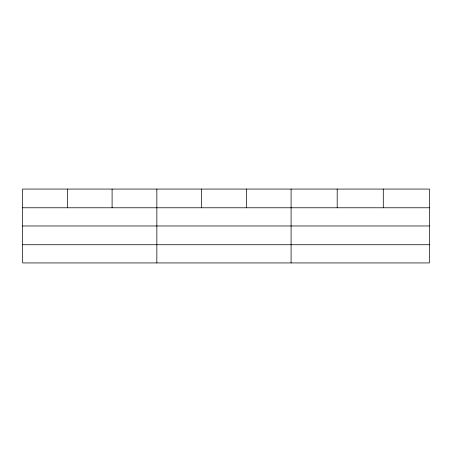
<?xml version="1.0" encoding="UTF-8"?>
<svg xmlns="http://www.w3.org/2000/svg" width="452" height="452" viewBox="0 0 452 452"><rect width="100%" height="100%" fill="white"/><g stroke="black" fill="none" stroke-linecap="round" stroke-linejoin="round"><path stroke-width="0.68" d="M429.4 225.977L429.4 189.066L22.6 189.066L22.6 262.934L429.4 262.934L429.4 225.977L22.6 225.977M22.6 207.773L429.4 207.773M22.6 244.73L429.4 244.73M383.296 189.066L383.296 207.773M337.192 189.066L337.192 207.773M291.088 189.066L291.088 262.934M246.34 189.066L246.34 207.773M201.592 189.066L201.592 207.773M156.844 189.066L156.844 262.934M112.096 189.066L112.096 207.773M67.348 189.066L67.348 207.773"/></g></svg>
